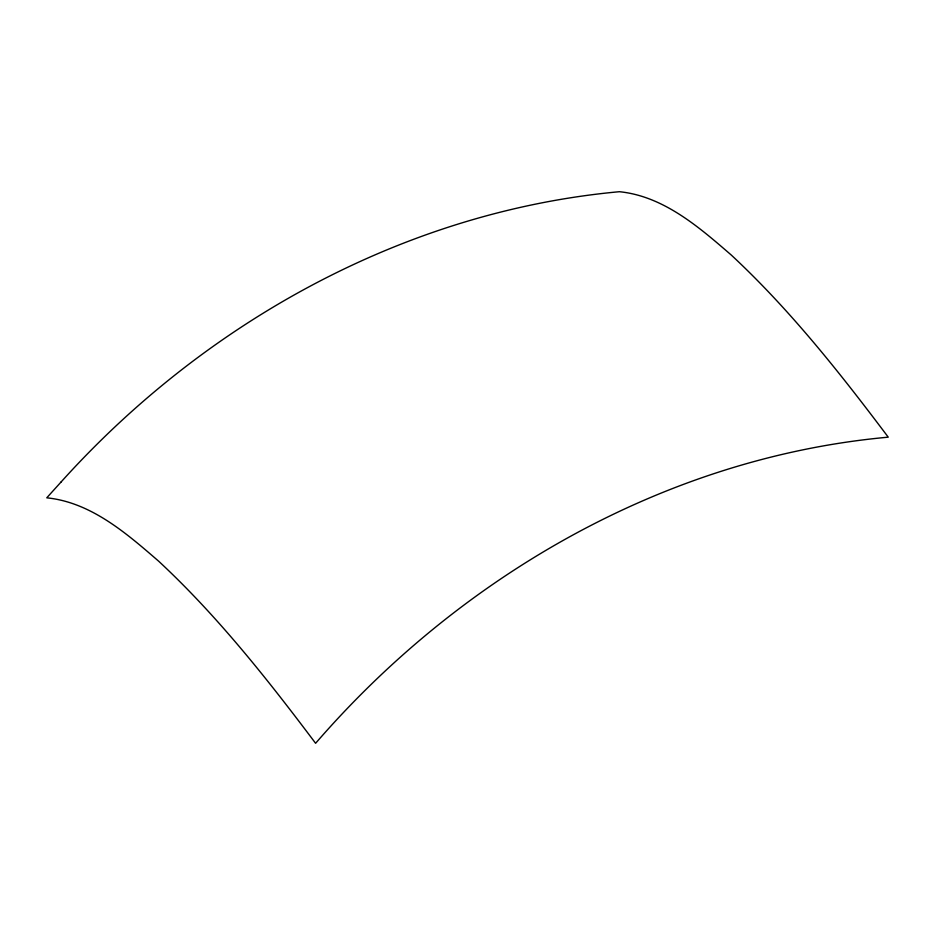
<?xml version="1.0" encoding="UTF-8"?>
<svg xmlns="http://www.w3.org/2000/svg" width="935" height="935" viewBox="0 0 935 935"><rect width="100%" height="100%" fill="white"/><g stroke="black" fill="none" stroke-linecap="round" stroke-linejoin="round"><path stroke-width="1.4" d="M61.032 482.039L46.75 497.829C90.882 502.259 126.412 533.301 158.611 561.152C217.434 615.885 267.433 679.219 315.598 743.29C460.569 575.843 665.802 457.402 888.25 437.171C840.086 373.088 790.075 309.766 731.252 255.021C699.064 227.182 663.534 196.14 619.402 191.71C404.282 211.474 204.52 322.598 61.032 482.039"/></g></svg>
